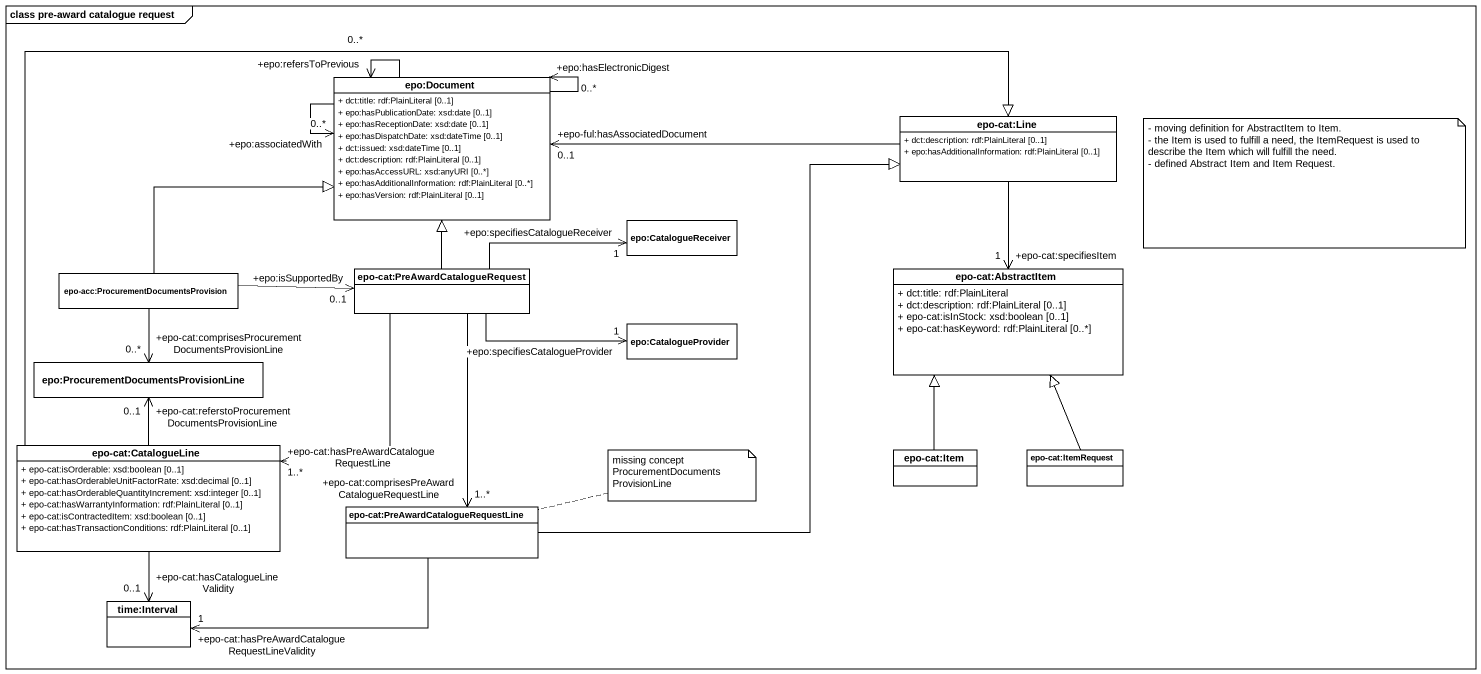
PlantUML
@startuml
mainframe class pre-award catalogue request
hide circle
hide empty members
skinparam classAttributeIconSize 0
class "epo:Document" as epo_Document {
  + dct:title: rdf:PlainLiteral [0..1]
  + epo:hasPublicationDate: xsd:date [0..1]
  + epo:hasReceptionDate: xsd:date [0..1]
  + epo:hasDispatchDate: xsd:dateTime [0..1]
  + dct:issued: xsd:dateTime [0..1]
  + dct:description: rdf:PlainLiteral [0..1]
  + epo:hasAccessURL: xsd:anyURI [0..*]
  + epo:hasAdditionalInformation: rdf:PlainLiteral [0..*]
  + epo:hasVersion: rdf:PlainLiteral [0..1]
}
class "epo-cat:Line" as epo_cat_Line {
  + dct:description: rdf:PlainLiteral [0..1]
  + epo:hasAdditionalInformation: rdf:PlainLiteral [0..1]
}
class "epo:CatalogueReceiver" as epo_CatalogueReceiver
class "epo-acc:ProcurementDocumentsProvision" as epo_acc_ProcurementDocuments
class "epo-cat:PreAwardCatalogueRequest" as epo_cat_PreAwardCatalogueReq
class "epo-cat:AbstractItem" as epo_cat_AbstractItem {
  + dct:title: rdf:PlainLiteral
  + dct:description: rdf:PlainLiteral [0..1]
  + epo-cat:isInStock: xsd:boolean [0..1]
  + epo-cat:hasKeyword: rdf:PlainLiteral [0..*]
}
class "epo:CatalogueProvider" as epo_CatalogueProvider
class "epo:ProcurementDocumentsProvisionLine" as epo_ProcurementDocumentsProv
class "epo-cat:CatalogueLine" as epo_cat_CatalogueLine {
  + epo-cat:isOrderable: xsd:boolean [0..1]
  + epo-cat:hasOrderableUnitFactorRate: xsd:decimal [0..1]
  + epo-cat:hasOrderableQuantityIncrement: xsd:integer [0..1]
  + epo-cat:hasWarrantyInformation: rdf:PlainLiteral [0..1]
  + epo-cat:isContractedItem: xsd:boolean [0..1]
  + epo-cat:hasTransactionConditions: rdf:PlainLiteral [0..1]
}
class "epo-cat:Item" as epo_cat_Item
class "epo-cat:ItemRequest" as epo_cat_ItemRequest
class "epo-cat:PreAwardCatalogueRequestLine" as epo_cat_PreAwardCatalogueReq_2
class "time:Interval" as time_Interval
epo_Document --> "+epo:refersToPrevious\n0..*" epo_Document
epo_Document --> "+epo:associatedWith\n0..*" epo_Document
epo_Document --> "+epo:hasElectronicDigest\n0..*" epo_Document
epo_cat_Line -left-> "+epo-ful:hasAssociatedDocument\n0..1" epo_Document
epo_cat_Line --> "+epo-cat:specifiesItem\n1" epo_cat_AbstractItem
epo_acc_ProcurementDocuments -right-|> epo_Document
epo_acc_ProcurementDocuments -right-> "+epo:isSupportedBy\n0..1" epo_cat_PreAwardCatalogueReq
epo_acc_ProcurementDocuments --> "+epo-cat:comprisesProcurementDocumentsProvisionLine\n0..*" epo_ProcurementDocumentsProv
epo_cat_PreAwardCatalogueReq -up-|> epo_Document
epo_cat_PreAwardCatalogueReq -right-> "+epo:specifiesCatalogueReceiver\n1" epo_CatalogueReceiver
epo_cat_PreAwardCatalogueReq -right-> "+epo:specifiesCatalogueProvider\n1" epo_CatalogueProvider
epo_cat_PreAwardCatalogueReq --> "+epo-cat:hasPreAwardCatalogueRequestLine\n1..*" epo_cat_CatalogueLine
epo_cat_PreAwardCatalogueReq --> "+epo-cat:comprisesPreAwardCatalogueRequestLine\n1..*" epo_cat_PreAwardCatalogueReq_2
epo_cat_CatalogueLine -right-|> epo_cat_Line
epo_cat_CatalogueLine -up-> "+epo-cat:referstoProcurementDocumentsProvisionLine\n0..1" epo_ProcurementDocumentsProv
epo_cat_CatalogueLine --> "+epo-cat:hasCatalogueLineValidity\n0..1" time_Interval
epo_cat_Item -up-|> epo_cat_AbstractItem
epo_cat_ItemRequest -up-|> epo_cat_AbstractItem
epo_cat_PreAwardCatalogueReq_2 -up-|> epo_cat_Line
epo_cat_PreAwardCatalogueReq_2 -left-> "+epo-cat:hasPreAwardCatalogueRequestLineValidity\n1" time_Interval
note as N1
  - moving definition for AbstractItem to Item.
  - the Item is used to fulfill a need, the ItemRequest is used to describe the Item which will fulfill the need.
  - defined Abstract Item and Item Request.
end note
note right of epo_cat_PreAwardCatalogueReq_2 : missing concept ProcurementDocumentsProvisionLine
@enduml
